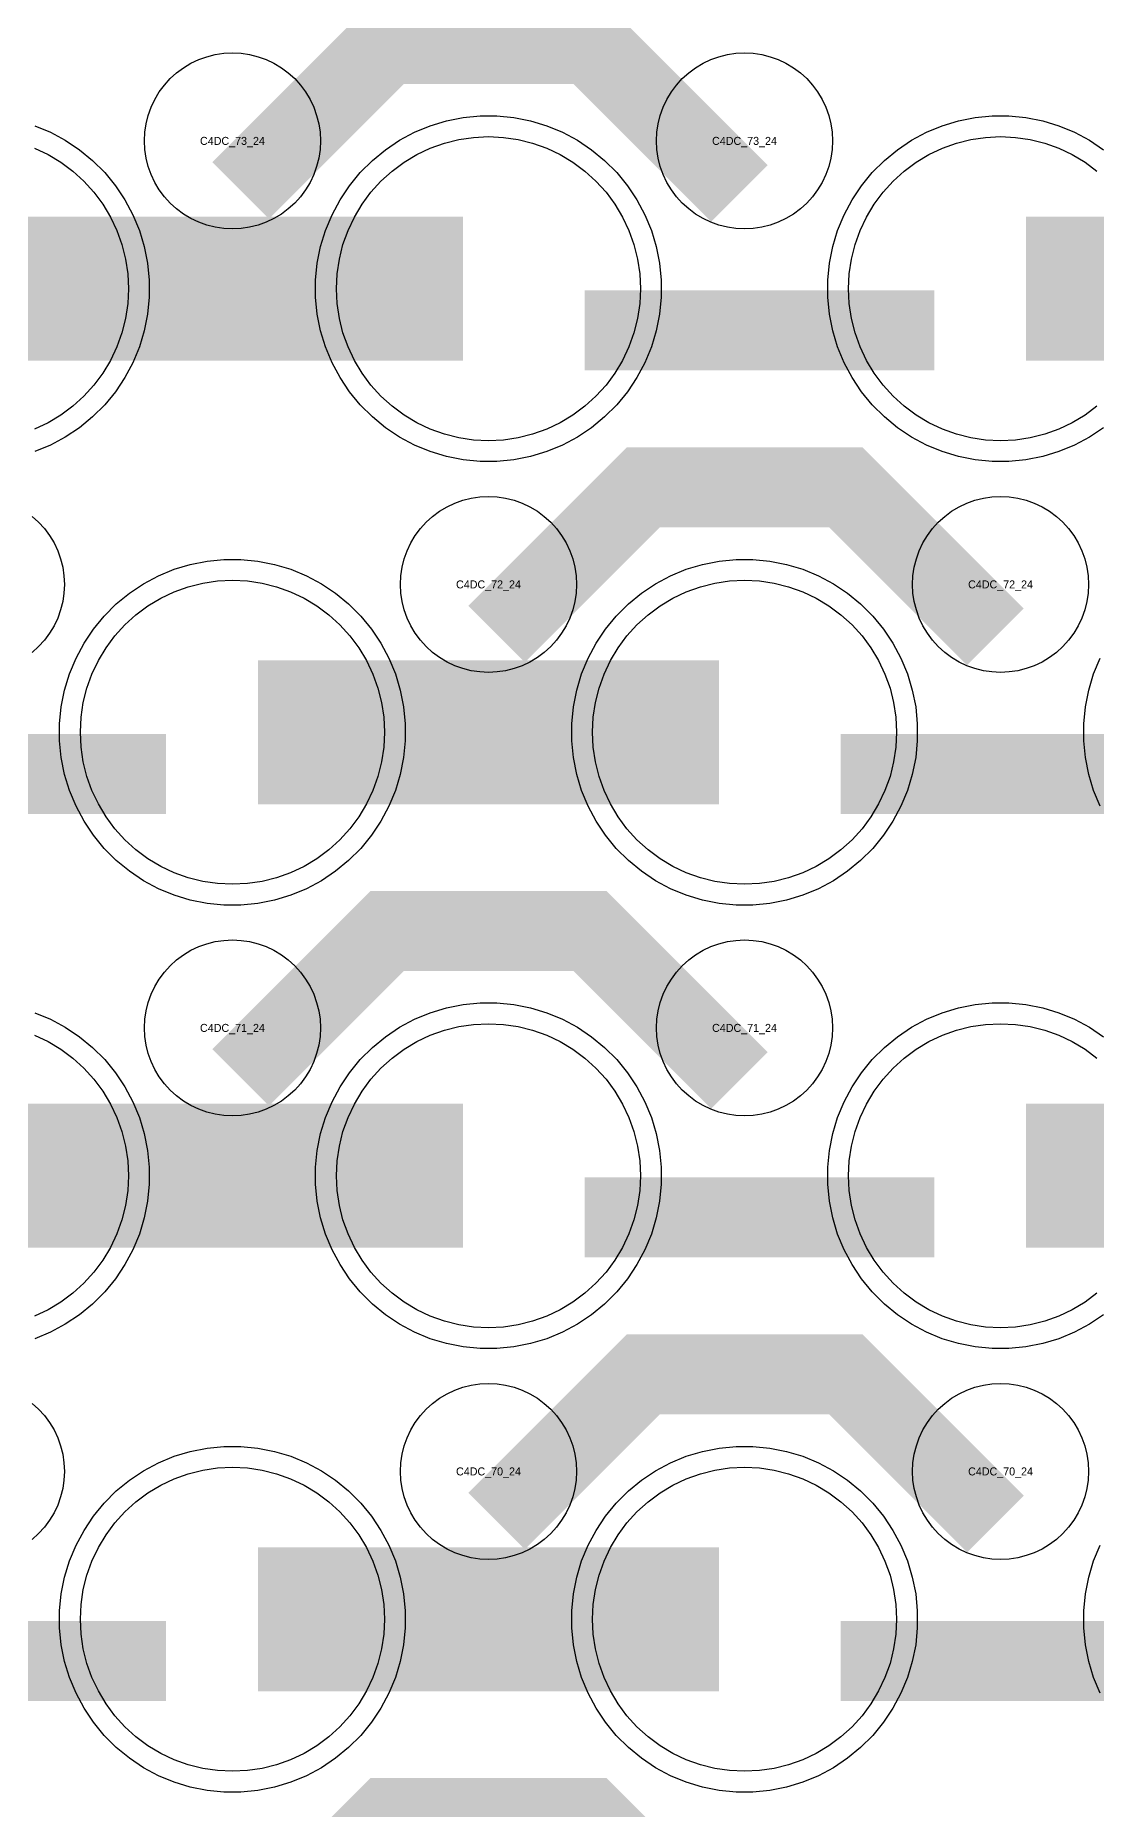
# Model space of a CAD drawing. Extents: x -11880 to 11880, y -14992 to 14992.
# Drawn here: x -4382 to -4050, y -5200 to -4645 of the extents above; entities that cross this region are included whole.
import ezdxf
from ezdxf.enums import TextEntityAlignment as Align

# ---------------------------------------------------------------- set-up
doc = ezdxf.new("R2010")
doc.units = 0
doc.header["$MEASUREMENT"] = 0
for name, color, linetype in [('GDS_775_DT_237', 138, 'CONTINUOUS'), ('RDL1_FS', 34, 'CONTINUOUS'), ('RDL_BS', 160, 'CONTINUOUS')]:
    doc.layers.add(name, color=color, linetype=linetype)

msp = doc.modelspace()

# ---------------------------------------------------------------- linework, layer by layer
at = {"layer": 'RDL1_FS'}
for points in [[(-4240, -4771.894), (-4244.657, -4771.665), (-4249.268, -4770.981), (-4253.791, -4769.849), (-4258.181, -4768.277), (-4262.395, -4766.285), (-4266.395, -4763.887), (-4270.14, -4761.109), (-4273.594, -4757.979), (-4276.724, -4754.525), (-4279.502, -4750.78), (-4281.9, -4746.78), (-4283.892, -4742.566), (-4285.464, -4738.176), (-4286.596, -4733.653), (-4287.28, -4729.042), (-4287.509, -4724.385), (-4287.28, -4719.728), (-4286.596, -4715.117), (-4285.464, -4710.594), (-4283.892, -4706.204), (-4281.9, -4701.99), (-4279.502, -4697.99), (-4276.724, -4694.245), (-4273.594, -4690.791), (-4270.14, -4687.661), (-4266.395, -4684.883), (-4262.395, -4682.485), (-4258.181, -4680.493), (-4253.791, -4678.921), (-4249.268, -4677.789), (-4244.657, -4677.105), (-4240, -4676.876), (-4235.343, -4677.105), (-4230.732, -4677.789), (-4226.209, -4678.921), (-4221.819, -4680.493), (-4217.605, -4682.485), (-4213.605, -4684.883), (-4209.86, -4687.661), (-4206.406, -4690.791), (-4203.276, -4694.245), (-4200.498, -4697.99), (-4198.1, -4701.99), (-4196.108, -4706.204), (-4194.536, -4710.594), (-4193.404, -4715.117), (-4192.72, -4719.728), (-4192.491, -4724.385), (-4192.72, -4729.042), (-4193.404, -4733.653), (-4194.536, -4738.176), (-4196.108, -4742.566), (-4198.1, -4746.78), (-4200.498, -4750.78), (-4203.276, -4754.525), (-4206.406, -4757.979), (-4209.86, -4761.109), (-4213.605, -4763.887), (-4217.605, -4766.285), (-4221.819, -4768.277), (-4226.209, -4769.849), (-4230.732, -4770.981), (-4235.343, -4771.665)], [(-4320, -5187.589), (-4324.657, -5187.36), (-4329.268, -5186.676), (-4333.791, -5185.544), (-4338.181, -5183.972), (-4342.395, -5181.98), (-4346.395, -5179.582), (-4350.14, -5176.804), (-4353.594, -5173.674), (-4356.724, -5170.22), (-4359.502, -5166.475), (-4361.9, -5162.475), (-4363.892, -5158.261), (-4365.464, -5153.871), (-4366.596, -5149.348), (-4367.28, -5144.737), (-4367.509, -5140.08), (-4367.28, -5135.423), (-4366.596, -5130.812), (-4365.464, -5126.289), (-4363.892, -5121.899), (-4361.9, -5117.685), (-4359.502, -5113.685), (-4356.724, -5109.94), (-4353.594, -5106.486), (-4350.14, -5103.356), (-4346.395, -5100.578), (-4342.395, -5098.18), (-4338.181, -5096.188), (-4333.791, -5094.616), (-4329.268, -5093.484), (-4324.657, -5092.8), (-4320, -5092.571), (-4315.343, -5092.8), (-4310.732, -5093.484), (-4306.209, -5094.616), (-4301.819, -5096.188), (-4297.605, -5098.18), (-4293.605, -5100.578), (-4289.86, -5103.356), (-4286.406, -5106.486), (-4283.276, -5109.94), (-4280.498, -5113.685), (-4278.1, -5117.685), (-4276.108, -5121.899), (-4274.536, -5126.289), (-4273.404, -5130.812), (-4272.72, -5135.423), (-4272.491, -5140.08), (-4272.72, -5144.737), (-4273.404, -5149.348), (-4274.536, -5153.871), (-4276.108, -5158.261), (-4278.1, -5162.475), (-4280.498, -5166.475), (-4283.276, -5170.22), (-4286.406, -5173.674), (-4289.86, -5176.804), (-4293.605, -5179.582), (-4297.605, -5181.98), (-4301.819, -5183.972), (-4306.209, -5185.544), (-4310.732, -5186.676), (-4315.343, -5187.36)], [(-4160, -5187.589), (-4164.657, -5187.36), (-4169.268, -5186.676), (-4173.791, -5185.544), (-4178.181, -5183.972), (-4182.395, -5181.98), (-4186.395, -5179.582), (-4190.14, -5176.804), (-4193.594, -5173.674), (-4196.724, -5170.22), (-4199.502, -5166.475), (-4201.9, -5162.475), (-4203.892, -5158.261), (-4205.464, -5153.871), (-4206.596, -5149.348), (-4207.28, -5144.737), (-4207.509, -5140.08), (-4207.28, -5135.423), (-4206.596, -5130.812), (-4205.464, -5126.289), (-4203.892, -5121.899), (-4201.9, -5117.685), (-4199.502, -5113.685), (-4196.724, -5109.94), (-4193.594, -5106.486), (-4190.14, -5103.356), (-4186.395, -5100.578), (-4182.395, -5098.18), (-4178.181, -5096.188), (-4173.791, -5094.616), (-4169.268, -5093.484), (-4164.657, -5092.8), (-4160, -5092.571), (-4155.343, -5092.8), (-4150.732, -5093.484), (-4146.209, -5094.616), (-4141.819, -5096.188), (-4137.605, -5098.18), (-4133.605, -5100.578), (-4129.86, -5103.356), (-4126.406, -5106.486), (-4123.276, -5109.94), (-4120.498, -5113.685), (-4118.1, -5117.685), (-4116.108, -5121.899), (-4114.536, -5126.289), (-4113.404, -5130.812), (-4112.72, -5135.423), (-4112.491, -5140.08), (-4112.72, -5144.737), (-4113.404, -5149.348), (-4114.536, -5153.871), (-4116.108, -5158.261), (-4118.1, -5162.475), (-4120.498, -5166.475), (-4123.276, -5170.22), (-4126.406, -5173.674), (-4129.86, -5176.804), (-4133.605, -5179.582), (-4137.605, -5181.98), (-4141.819, -5183.972), (-4146.209, -5185.544), (-4150.732, -5186.676), (-4155.343, -5187.36)]]:
    msp.add_lwpolyline(points, close=True, dxfattribs=at)
for points in [[(-4049.86, -4761.109), (-4053.605, -4763.887), (-4057.605, -4766.285), (-4061.819, -4768.277), (-4066.209, -4769.849), (-4070.732, -4770.981), (-4075.343, -4771.665), (-4080, -4771.894), (-4084.657, -4771.665), (-4089.268, -4770.981), (-4093.791, -4769.849), (-4098.181, -4768.277), (-4102.395, -4766.285), (-4106.395, -4763.887), (-4110.14, -4761.109), (-4113.594, -4757.979), (-4116.724, -4754.525), (-4119.502, -4750.78), (-4121.9, -4746.78), (-4123.892, -4742.566), (-4125.464, -4738.176), (-4126.596, -4733.653), (-4127.28, -4729.042), (-4127.509, -4724.385), (-4127.28, -4719.728), (-4126.596, -4715.117), (-4125.464, -4710.594), (-4123.892, -4706.204), (-4121.9, -4701.99), (-4119.502, -4697.99), (-4116.724, -4694.245), (-4113.594, -4690.791), (-4110.14, -4687.661), (-4106.395, -4684.883), (-4102.395, -4682.485), (-4098.181, -4680.493), (-4093.791, -4678.921), (-4089.268, -4677.789), (-4084.657, -4677.105), (-4080, -4676.876), (-4075.343, -4677.105), (-4070.732, -4677.789), (-4066.209, -4678.921), (-4061.819, -4680.493), (-4057.605, -4682.485), (-4053.605, -4684.883), (-4049.86, -4687.661)], [(-4381.819, -4680.493), (-4377.605, -4682.485), (-4373.605, -4684.883), (-4369.86, -4687.661), (-4366.406, -4690.791), (-4363.276, -4694.245), (-4360.498, -4697.99), (-4358.1, -4701.99), (-4356.108, -4706.204), (-4354.536, -4710.594), (-4353.404, -4715.117), (-4352.72, -4719.728), (-4352.491, -4724.385), (-4352.72, -4729.042), (-4353.404, -4733.653), (-4354.536, -4738.176), (-4356.108, -4742.566), (-4358.1, -4746.78), (-4360.498, -4750.78), (-4363.276, -4754.525), (-4366.406, -4757.979), (-4369.86, -4761.109), (-4373.605, -4763.887), (-4377.605, -4766.285), (-4381.819, -4768.277)]]:
    msp.add_lwpolyline(points, dxfattribs=at)
for points in [[(-4391.998, -4724.385, 45, 45, 0), (-4319.998, -4724.385, 45, 45, 0)], [(-4319.998, -4724.385, 45, 45, 0), (-4247.998, -4724.385, 45, 45, 0)], [(-4071.998, -4724.385, 45, 45, 0), (-3999.998, -4724.385, 45, 45, 0)], [(-4311.998, -5140.08, 45, 45, 0), (-4239.998, -5140.08, 45, 45, 0)], [(-4239.998, -5140.08, 45, 45, 0), (-4167.998, -5140.08, 45, 45, 0)]]:
    msp.add_lwpolyline(points, format="xyseb", dxfattribs=at)
at = {"layer": 'RDL1_FS', "color": 240, "true_color": 0xed1f24}
for points in [[(-4320, -4910.459), (-4324.657, -4910.23), (-4329.268, -4909.546), (-4333.791, -4908.414), (-4338.181, -4906.842), (-4342.395, -4904.85), (-4346.395, -4902.452), (-4350.14, -4899.674), (-4353.594, -4896.544), (-4356.724, -4893.09), (-4359.502, -4889.345), (-4361.9, -4885.345), (-4363.892, -4881.131), (-4365.464, -4876.741), (-4366.596, -4872.218), (-4367.28, -4867.607), (-4367.509, -4862.95), (-4367.28, -4858.293), (-4366.596, -4853.682), (-4365.464, -4849.159), (-4363.892, -4844.769), (-4361.9, -4840.555), (-4359.502, -4836.555), (-4356.724, -4832.81), (-4353.594, -4829.356), (-4350.14, -4826.226), (-4346.395, -4823.448), (-4342.395, -4821.05), (-4338.181, -4819.058), (-4333.791, -4817.486), (-4329.268, -4816.354), (-4324.657, -4815.67), (-4320, -4815.441), (-4315.343, -4815.67), (-4310.732, -4816.354), (-4306.209, -4817.486), (-4301.819, -4819.058), (-4297.605, -4821.05), (-4293.605, -4823.448), (-4289.86, -4826.226), (-4286.406, -4829.356), (-4283.276, -4832.81), (-4280.498, -4836.555), (-4278.1, -4840.555), (-4276.108, -4844.769), (-4274.536, -4849.159), (-4273.404, -4853.682), (-4272.72, -4858.293), (-4272.491, -4862.95), (-4272.72, -4867.607), (-4273.404, -4872.218), (-4274.536, -4876.741), (-4276.108, -4881.131), (-4278.1, -4885.345), (-4280.498, -4889.345), (-4283.276, -4893.09), (-4286.406, -4896.544), (-4289.86, -4899.674), (-4293.605, -4902.452), (-4297.605, -4904.85), (-4301.819, -4906.842), (-4306.209, -4908.414), (-4310.732, -4909.546), (-4315.343, -4910.23)], [(-4160, -4910.459), (-4164.657, -4910.23), (-4169.268, -4909.546), (-4173.791, -4908.414), (-4178.181, -4906.842), (-4182.395, -4904.85), (-4186.395, -4902.452), (-4190.14, -4899.674), (-4193.594, -4896.544), (-4196.724, -4893.09), (-4199.502, -4889.345), (-4201.9, -4885.345), (-4203.892, -4881.131), (-4205.464, -4876.741), (-4206.596, -4872.218), (-4207.28, -4867.607), (-4207.509, -4862.95), (-4207.28, -4858.293), (-4206.596, -4853.682), (-4205.464, -4849.159), (-4203.892, -4844.769), (-4201.9, -4840.555), (-4199.502, -4836.555), (-4196.724, -4832.81), (-4193.594, -4829.356), (-4190.14, -4826.226), (-4186.395, -4823.448), (-4182.395, -4821.05), (-4178.181, -4819.058), (-4173.791, -4817.486), (-4169.268, -4816.354), (-4164.657, -4815.67), (-4160, -4815.441), (-4155.343, -4815.67), (-4150.732, -4816.354), (-4146.209, -4817.486), (-4141.819, -4819.058), (-4137.605, -4821.05), (-4133.605, -4823.448), (-4129.86, -4826.226), (-4126.406, -4829.356), (-4123.276, -4832.81), (-4120.498, -4836.555), (-4118.1, -4840.555), (-4116.108, -4844.769), (-4114.536, -4849.159), (-4113.404, -4853.682), (-4112.72, -4858.293), (-4112.491, -4862.95), (-4112.72, -4867.607), (-4113.404, -4872.218), (-4114.536, -4876.741), (-4116.108, -4881.131), (-4118.1, -4885.345), (-4120.498, -4889.345), (-4123.276, -4893.09), (-4126.406, -4896.544), (-4129.86, -4899.674), (-4133.605, -4902.452), (-4137.605, -4904.85), (-4141.819, -4906.842), (-4146.209, -4908.414), (-4150.732, -4909.546), (-4155.343, -4910.23)], [(-4240, -5049.024), (-4244.657, -5048.795), (-4249.268, -5048.111), (-4253.791, -5046.979), (-4258.181, -5045.407), (-4262.395, -5043.415), (-4266.395, -5041.017), (-4270.14, -5038.239), (-4273.594, -5035.109), (-4276.724, -5031.655), (-4279.502, -5027.91), (-4281.9, -5023.91), (-4283.892, -5019.696), (-4285.464, -5015.306), (-4286.596, -5010.783), (-4287.28, -5006.172), (-4287.509, -5001.515), (-4287.28, -4996.858), (-4286.596, -4992.247), (-4285.464, -4987.724), (-4283.892, -4983.334), (-4281.9, -4979.12), (-4279.502, -4975.12), (-4276.724, -4971.375), (-4273.594, -4967.921), (-4270.14, -4964.791), (-4266.395, -4962.013), (-4262.395, -4959.615), (-4258.181, -4957.623), (-4253.791, -4956.051), (-4249.268, -4954.919), (-4244.657, -4954.235), (-4240, -4954.006), (-4235.343, -4954.235), (-4230.732, -4954.919), (-4226.209, -4956.051), (-4221.819, -4957.623), (-4217.605, -4959.615), (-4213.605, -4962.013), (-4209.86, -4964.791), (-4206.406, -4967.921), (-4203.276, -4971.375), (-4200.498, -4975.12), (-4198.1, -4979.12), (-4196.108, -4983.334), (-4194.536, -4987.724), (-4193.404, -4992.247), (-4192.72, -4996.858), (-4192.491, -5001.515), (-4192.72, -5006.172), (-4193.404, -5010.783), (-4194.536, -5015.306), (-4196.108, -5019.696), (-4198.1, -5023.91), (-4200.498, -5027.91), (-4203.276, -5031.655), (-4206.406, -5035.109), (-4209.86, -5038.239), (-4213.605, -5041.017), (-4217.605, -5043.415), (-4221.819, -5045.407), (-4226.209, -5046.979), (-4230.732, -5048.111), (-4235.343, -5048.795)]]:
    msp.add_lwpolyline(points, close=True, dxfattribs=at)
for points in [[(-4311.998, -4862.95, 45, 45, 0), (-4239.998, -4862.95, 45, 45, 0)], [(-4239.998, -4862.95, 45, 45, 0), (-4167.998, -4862.95, 45, 45, 0)], [(-4391.998, -5001.515, 45, 45, 0), (-4319.998, -5001.515, 45, 45, 0)], [(-4319.998, -5001.515, 45, 45, 0), (-4247.998, -5001.515, 45, 45, 0)], [(-4071.998, -5001.515, 45, 45, 0), (-3999.998, -5001.515, 45, 45, 0)]]:
    msp.add_lwpolyline(points, format="xyseb", dxfattribs=at)
for points in [[(-4049.86, -5038.239), (-4053.605, -5041.017), (-4057.605, -5043.415), (-4061.819, -5045.407), (-4066.209, -5046.979), (-4070.732, -5048.111), (-4075.343, -5048.795), (-4080, -5049.024), (-4084.657, -5048.795), (-4089.268, -5048.111), (-4093.791, -5046.979), (-4098.181, -5045.407), (-4102.395, -5043.415), (-4106.395, -5041.017), (-4110.14, -5038.239), (-4113.594, -5035.109), (-4116.724, -5031.655), (-4119.502, -5027.91), (-4121.9, -5023.91), (-4123.892, -5019.696), (-4125.464, -5015.306), (-4126.596, -5010.783), (-4127.28, -5006.172), (-4127.509, -5001.515), (-4127.28, -4996.858), (-4126.596, -4992.247), (-4125.464, -4987.724), (-4123.892, -4983.334), (-4121.9, -4979.12), (-4119.502, -4975.12), (-4116.724, -4971.375), (-4113.594, -4967.921), (-4110.14, -4964.791), (-4106.395, -4962.013), (-4102.395, -4959.615), (-4098.181, -4957.623), (-4093.791, -4956.051), (-4089.268, -4954.919), (-4084.657, -4954.235), (-4080, -4954.006), (-4075.343, -4954.235), (-4070.732, -4954.919), (-4066.209, -4956.051), (-4061.819, -4957.623), (-4057.605, -4959.615), (-4053.605, -4962.013), (-4049.86, -4964.791)], [(-4381.819, -4957.623), (-4377.605, -4959.615), (-4373.605, -4962.013), (-4369.86, -4964.791), (-4366.406, -4967.921), (-4363.276, -4971.375), (-4360.498, -4975.12), (-4358.1, -4979.12), (-4356.108, -4983.334), (-4354.536, -4987.724), (-4353.404, -4992.247), (-4352.72, -4996.858), (-4352.491, -5001.515), (-4352.72, -5006.172), (-4353.404, -5010.783), (-4354.536, -5015.306), (-4356.108, -5019.696), (-4358.1, -5023.91), (-4360.498, -5027.91), (-4363.276, -5031.655), (-4366.406, -5035.109), (-4369.86, -5038.239), (-4373.605, -5041.017), (-4377.605, -5043.415), (-4381.819, -5045.407)]]:
    msp.add_lwpolyline(points, dxfattribs=at)
at = {"layer": 'RDL_BS'}
for points in [[(-4317.438, -4693.699, 25, 25, 0), (-4271.623, -4647.884, 25, 25, 0), (-4238.07, -4647.884, 25, 25, 0)], [(-4161.599, -4694.598, 25, 25, 0), (-4208.313, -4647.884, 25, 25, 0), (-4238.071, -4647.884, 25, 25, 0)], [(-4209.984, -4737.398, 25, 25, 0), (-4100.719, -4737.398, 25, 25, 0)], [(-4237.438, -4832.264, 25, 25, 0), (-4191.623, -4786.449, 25, 25, 0), (-4158.07, -4786.449, 25, 25, 0)], [(-4081.599, -4833.163, 25, 25, 0), (-4128.313, -4786.449, 25, 25, 0), (-4158.071, -4786.449, 25, 25, 0)], [(-4317.438, -4970.829, 25, 25, 0), (-4271.623, -4925.014, 25, 25, 0), (-4238.07, -4925.014, 25, 25, 0)], [(-4161.599, -4971.728, 25, 25, 0), (-4208.313, -4925.014, 25, 25, 0), (-4238.071, -4925.014, 25, 25, 0)], [(-4237.438, -5109.394, 25, 25, 0), (-4191.623, -5063.579, 25, 25, 0), (-4158.07, -5063.579, 25, 25, 0)], [(-4081.599, -5110.293, 25, 25, 0), (-4128.313, -5063.579, 25, 25, 0), (-4158.071, -5063.579, 25, 25, 0)], [(-4449.984, -5153.093, 25, 25, 0), (-4340.719, -5153.093, 25, 25, 0)], [(-4129.984, -5153.093, 25, 25, 0), (-4020.719, -5153.093, 25, 25, 0)], [(-4317.438, -5247.959, 25, 25, 0), (-4271.623, -5202.144, 25, 25, 0), (-4238.07, -5202.144, 25, 25, 0)], [(-4161.599, -5248.858, 25, 25, 0), (-4208.313, -5202.144, 25, 25, 0), (-4238.071, -5202.144, 25, 25, 0)]]:
    msp.add_lwpolyline(points, format="xyseb", dxfattribs=at)
for points in [[(-4320, -4705.691), (-4322.693, -4705.559), (-4325.365, -4705.163), (-4327.984, -4704.506), (-4330.519, -4703.599), (-4332.956, -4702.447), (-4335.28, -4701.054), (-4337.443, -4699.451), (-4339.442, -4697.639), (-4341.254, -4695.64), (-4342.857, -4693.477), (-4344.25, -4691.153), (-4345.402, -4688.716), (-4346.309, -4686.181), (-4346.966, -4683.562), (-4347.362, -4680.89), (-4347.494, -4678.197), (-4347.362, -4675.504), (-4346.966, -4672.832), (-4346.309, -4670.213), (-4345.402, -4667.678), (-4344.25, -4665.241), (-4342.857, -4662.917), (-4341.254, -4660.754), (-4339.442, -4658.755), (-4337.443, -4656.943), (-4335.28, -4655.34), (-4332.956, -4653.947), (-4330.519, -4652.795), (-4327.984, -4651.888), (-4325.365, -4651.231), (-4322.693, -4650.835), (-4320, -4650.703), (-4317.307, -4650.835), (-4314.635, -4651.231), (-4312.016, -4651.888), (-4309.481, -4652.795), (-4307.044, -4653.947), (-4304.72, -4655.34), (-4302.557, -4656.943), (-4300.558, -4658.755), (-4298.746, -4660.754), (-4297.143, -4662.917), (-4295.75, -4665.241), (-4294.598, -4667.678), (-4293.691, -4670.213), (-4293.034, -4672.832), (-4292.638, -4675.504), (-4292.506, -4678.197), (-4292.638, -4680.89), (-4293.034, -4683.562), (-4293.691, -4686.181), (-4294.598, -4688.716), (-4295.75, -4691.153), (-4297.143, -4693.477), (-4298.746, -4695.64), (-4300.558, -4697.639), (-4302.557, -4699.451), (-4304.72, -4701.054), (-4307.044, -4702.447), (-4309.481, -4703.599), (-4312.016, -4704.506), (-4314.635, -4705.163), (-4317.307, -4705.559)], [(-4160, -4705.691), (-4162.693, -4705.559), (-4165.365, -4705.163), (-4167.984, -4704.506), (-4170.519, -4703.599), (-4172.956, -4702.447), (-4175.28, -4701.054), (-4177.443, -4699.451), (-4179.442, -4697.639), (-4181.254, -4695.64), (-4182.857, -4693.477), (-4184.25, -4691.153), (-4185.402, -4688.716), (-4186.309, -4686.181), (-4186.966, -4683.562), (-4187.362, -4680.89), (-4187.494, -4678.197), (-4187.362, -4675.504), (-4186.966, -4672.832), (-4186.309, -4670.213), (-4185.402, -4667.678), (-4184.25, -4665.241), (-4182.857, -4662.917), (-4181.254, -4660.754), (-4179.442, -4658.755), (-4177.443, -4656.943), (-4175.28, -4655.34), (-4172.956, -4653.947), (-4170.519, -4652.795), (-4167.984, -4651.888), (-4165.365, -4651.231), (-4162.693, -4650.835), (-4160, -4650.703), (-4157.307, -4650.835), (-4154.635, -4651.231), (-4152.016, -4651.888), (-4149.481, -4652.795), (-4147.044, -4653.947), (-4144.72, -4655.34), (-4142.557, -4656.943), (-4140.558, -4658.755), (-4138.746, -4660.754), (-4137.143, -4662.917), (-4135.75, -4665.241), (-4134.598, -4667.678), (-4133.691, -4670.213), (-4133.034, -4672.832), (-4132.638, -4675.504), (-4132.506, -4678.197), (-4132.638, -4680.89), (-4133.034, -4683.562), (-4133.691, -4686.181), (-4134.598, -4688.716), (-4135.75, -4691.153), (-4137.143, -4693.477), (-4138.746, -4695.64), (-4140.558, -4697.639), (-4142.557, -4699.451), (-4144.72, -4701.054), (-4147.044, -4702.447), (-4149.481, -4703.599), (-4152.016, -4704.506), (-4154.635, -4705.163), (-4157.307, -4705.559)], [(-4242.644, -4778.385), (-4247.938, -4777.868), (-4253.165, -4776.822), (-4258.205, -4775.291), (-4263.115, -4773.26), (-4267.777, -4770.768), (-4272.191, -4767.821), (-4276.292, -4764.459), (-4280.074, -4760.677), (-4283.436, -4756.576), (-4286.383, -4752.162), (-4288.875, -4747.5), (-4290.906, -4742.59), (-4292.437, -4737.55), (-4293.483, -4732.323), (-4294, -4727.029), (-4294, -4721.741), (-4293.483, -4716.447), (-4292.437, -4711.22), (-4290.906, -4706.18), (-4288.875, -4701.27), (-4286.383, -4696.608), (-4283.436, -4692.194), (-4280.074, -4688.093), (-4276.292, -4684.311), (-4272.191, -4680.949), (-4267.777, -4678.002), (-4263.115, -4675.51), (-4258.205, -4673.479), (-4253.165, -4671.948), (-4247.938, -4670.902), (-4242.644, -4670.385), (-4237.356, -4670.385), (-4232.062, -4670.902), (-4226.835, -4671.948), (-4221.795, -4673.479), (-4216.885, -4675.51), (-4212.223, -4678.002), (-4207.809, -4680.949), (-4203.708, -4684.311), (-4199.926, -4688.093), (-4196.564, -4692.194), (-4193.617, -4696.608), (-4191.125, -4701.27), (-4189.094, -4706.18), (-4187.563, -4711.22), (-4186.517, -4716.447), (-4186, -4721.741), (-4186, -4727.029), (-4186.517, -4732.323), (-4187.563, -4737.55), (-4189.094, -4742.59), (-4191.125, -4747.5), (-4193.617, -4752.162), (-4196.564, -4756.576), (-4199.926, -4760.677), (-4203.708, -4764.459), (-4207.809, -4767.821), (-4212.223, -4770.768), (-4216.885, -4773.26), (-4221.795, -4775.291), (-4226.835, -4776.822), (-4232.062, -4777.868), (-4237.356, -4778.385)], [(-4240, -4844.256), (-4242.693, -4844.124), (-4245.365, -4843.728), (-4247.984, -4843.071), (-4250.519, -4842.164), (-4252.956, -4841.012), (-4255.28, -4839.619), (-4257.443, -4838.016), (-4259.442, -4836.204), (-4261.254, -4834.205), (-4262.857, -4832.042), (-4264.25, -4829.718), (-4265.402, -4827.281), (-4266.309, -4824.746), (-4266.966, -4822.127), (-4267.362, -4819.455), (-4267.494, -4816.762), (-4267.362, -4814.069), (-4266.966, -4811.397), (-4266.309, -4808.778), (-4265.402, -4806.243), (-4264.25, -4803.806), (-4262.857, -4801.482), (-4261.254, -4799.319), (-4259.442, -4797.32), (-4257.443, -4795.508), (-4255.28, -4793.905), (-4252.956, -4792.512), (-4250.519, -4791.36), (-4247.984, -4790.453), (-4245.365, -4789.796), (-4242.693, -4789.4), (-4240, -4789.268), (-4237.307, -4789.4), (-4234.635, -4789.796), (-4232.016, -4790.453), (-4229.481, -4791.36), (-4227.044, -4792.512), (-4224.72, -4793.905), (-4222.557, -4795.508), (-4220.558, -4797.32), (-4218.746, -4799.319), (-4217.143, -4801.482), (-4215.75, -4803.806), (-4214.598, -4806.243), (-4213.691, -4808.778), (-4213.034, -4811.397), (-4212.638, -4814.069), (-4212.506, -4816.762), (-4212.638, -4819.455), (-4213.034, -4822.127), (-4213.691, -4824.746), (-4214.598, -4827.281), (-4215.75, -4829.718), (-4217.143, -4832.042), (-4218.746, -4834.205), (-4220.558, -4836.204), (-4222.557, -4838.016), (-4224.72, -4839.619), (-4227.044, -4841.012), (-4229.481, -4842.164), (-4232.016, -4843.071), (-4234.635, -4843.728), (-4237.307, -4844.124)], [(-4080, -4844.256), (-4082.693, -4844.124), (-4085.365, -4843.728), (-4087.984, -4843.071), (-4090.519, -4842.164), (-4092.956, -4841.012), (-4095.28, -4839.619), (-4097.443, -4838.016), (-4099.442, -4836.204), (-4101.254, -4834.205), (-4102.857, -4832.042), (-4104.25, -4829.718), (-4105.402, -4827.281), (-4106.309, -4824.746), (-4106.966, -4822.127), (-4107.362, -4819.455), (-4107.494, -4816.762), (-4107.362, -4814.069), (-4106.966, -4811.397), (-4106.309, -4808.778), (-4105.402, -4806.243), (-4104.25, -4803.806), (-4102.857, -4801.482), (-4101.254, -4799.319), (-4099.442, -4797.32), (-4097.443, -4795.508), (-4095.28, -4793.905), (-4092.956, -4792.512), (-4090.519, -4791.36), (-4087.984, -4790.453), (-4085.365, -4789.796), (-4082.693, -4789.4), (-4080, -4789.268), (-4077.307, -4789.4), (-4074.635, -4789.796), (-4072.016, -4790.453), (-4069.481, -4791.36), (-4067.044, -4792.512), (-4064.72, -4793.905), (-4062.557, -4795.508), (-4060.558, -4797.32), (-4058.746, -4799.319), (-4057.143, -4801.482), (-4055.75, -4803.806), (-4054.598, -4806.243), (-4053.691, -4808.778), (-4053.034, -4811.397), (-4052.638, -4814.069), (-4052.506, -4816.762), (-4052.638, -4819.455), (-4053.034, -4822.127), (-4053.691, -4824.746), (-4054.598, -4827.281), (-4055.75, -4829.718), (-4057.143, -4832.042), (-4058.746, -4834.205), (-4060.558, -4836.204), (-4062.557, -4838.016), (-4064.72, -4839.619), (-4067.044, -4841.012), (-4069.481, -4842.164), (-4072.016, -4843.071), (-4074.635, -4843.728), (-4077.307, -4844.124)], [(-4320, -4982.821), (-4322.693, -4982.689), (-4325.365, -4982.293), (-4327.984, -4981.636), (-4330.519, -4980.729), (-4332.956, -4979.577), (-4335.28, -4978.184), (-4337.443, -4976.581), (-4339.442, -4974.769), (-4341.254, -4972.77), (-4342.857, -4970.607), (-4344.25, -4968.283), (-4345.402, -4965.846), (-4346.309, -4963.311), (-4346.966, -4960.692), (-4347.362, -4958.02), (-4347.494, -4955.327), (-4347.362, -4952.634), (-4346.966, -4949.962), (-4346.309, -4947.343), (-4345.402, -4944.808), (-4344.25, -4942.371), (-4342.857, -4940.047), (-4341.254, -4937.884), (-4339.442, -4935.885), (-4337.443, -4934.073), (-4335.28, -4932.47), (-4332.956, -4931.077), (-4330.519, -4929.925), (-4327.984, -4929.018), (-4325.365, -4928.361), (-4322.693, -4927.965), (-4320, -4927.833), (-4317.307, -4927.965), (-4314.635, -4928.361), (-4312.016, -4929.018), (-4309.481, -4929.925), (-4307.044, -4931.077), (-4304.72, -4932.47), (-4302.557, -4934.073), (-4300.558, -4935.885), (-4298.746, -4937.884), (-4297.143, -4940.047), (-4295.75, -4942.371), (-4294.598, -4944.808), (-4293.691, -4947.343), (-4293.034, -4949.962), (-4292.638, -4952.634), (-4292.506, -4955.327), (-4292.638, -4958.02), (-4293.034, -4960.692), (-4293.691, -4963.311), (-4294.598, -4965.846), (-4295.75, -4968.283), (-4297.143, -4970.607), (-4298.746, -4972.77), (-4300.558, -4974.769), (-4302.557, -4976.581), (-4304.72, -4978.184), (-4307.044, -4979.577), (-4309.481, -4980.729), (-4312.016, -4981.636), (-4314.635, -4982.293), (-4317.307, -4982.689)], [(-4160, -4982.821), (-4162.693, -4982.689), (-4165.365, -4982.293), (-4167.984, -4981.636), (-4170.519, -4980.729), (-4172.956, -4979.577), (-4175.28, -4978.184), (-4177.443, -4976.581), (-4179.442, -4974.769), (-4181.254, -4972.77), (-4182.857, -4970.607), (-4184.25, -4968.283), (-4185.402, -4965.846), (-4186.309, -4963.311), (-4186.966, -4960.692), (-4187.362, -4958.02), (-4187.494, -4955.327), (-4187.362, -4952.634), (-4186.966, -4949.962), (-4186.309, -4947.343), (-4185.402, -4944.808), (-4184.25, -4942.371), (-4182.857, -4940.047), (-4181.254, -4937.884), (-4179.442, -4935.885), (-4177.443, -4934.073), (-4175.28, -4932.47), (-4172.956, -4931.077), (-4170.519, -4929.925), (-4167.984, -4929.018), (-4165.365, -4928.361), (-4162.693, -4927.965), (-4160, -4927.833), (-4157.307, -4927.965), (-4154.635, -4928.361), (-4152.016, -4929.018), (-4149.481, -4929.925), (-4147.044, -4931.077), (-4144.72, -4932.47), (-4142.557, -4934.073), (-4140.558, -4935.885), (-4138.746, -4937.884), (-4137.143, -4940.047), (-4135.75, -4942.371), (-4134.598, -4944.808), (-4133.691, -4947.343), (-4133.034, -4949.962), (-4132.638, -4952.634), (-4132.506, -4955.327), (-4132.638, -4958.02), (-4133.034, -4960.692), (-4133.691, -4963.311), (-4134.598, -4965.846), (-4135.75, -4968.283), (-4137.143, -4970.607), (-4138.746, -4972.77), (-4140.558, -4974.769), (-4142.557, -4976.581), (-4144.72, -4978.184), (-4147.044, -4979.577), (-4149.481, -4980.729), (-4152.016, -4981.636), (-4154.635, -4982.293), (-4157.307, -4982.689)], [(-4240, -5121.386), (-4242.693, -5121.254), (-4245.365, -5120.858), (-4247.984, -5120.201), (-4250.519, -5119.294), (-4252.956, -5118.142), (-4255.28, -5116.749), (-4257.443, -5115.146), (-4259.442, -5113.334), (-4261.254, -5111.335), (-4262.857, -5109.172), (-4264.25, -5106.848), (-4265.402, -5104.411), (-4266.309, -5101.876), (-4266.966, -5099.257), (-4267.362, -5096.585), (-4267.494, -5093.892), (-4267.362, -5091.199), (-4266.966, -5088.527), (-4266.309, -5085.908), (-4265.402, -5083.373), (-4264.25, -5080.936), (-4262.857, -5078.612), (-4261.254, -5076.449), (-4259.442, -5074.45), (-4257.443, -5072.638), (-4255.28, -5071.035), (-4252.956, -5069.642), (-4250.519, -5068.49), (-4247.984, -5067.583), (-4245.365, -5066.926), (-4242.693, -5066.53), (-4240, -5066.398), (-4237.307, -5066.53), (-4234.635, -5066.926), (-4232.016, -5067.583), (-4229.481, -5068.49), (-4227.044, -5069.642), (-4224.72, -5071.035), (-4222.557, -5072.638), (-4220.558, -5074.45), (-4218.746, -5076.449), (-4217.143, -5078.612), (-4215.75, -5080.936), (-4214.598, -5083.373), (-4213.691, -5085.908), (-4213.034, -5088.527), (-4212.638, -5091.199), (-4212.506, -5093.892), (-4212.638, -5096.585), (-4213.034, -5099.257), (-4213.691, -5101.876), (-4214.598, -5104.411), (-4215.75, -5106.848), (-4217.143, -5109.172), (-4218.746, -5111.335), (-4220.558, -5113.334), (-4222.557, -5115.146), (-4224.72, -5116.749), (-4227.044, -5118.142), (-4229.481, -5119.294), (-4232.016, -5120.201), (-4234.635, -5120.858), (-4237.307, -5121.254)], [(-4080, -5121.386), (-4082.693, -5121.254), (-4085.365, -5120.858), (-4087.984, -5120.201), (-4090.519, -5119.294), (-4092.956, -5118.142), (-4095.28, -5116.749), (-4097.443, -5115.146), (-4099.442, -5113.334), (-4101.254, -5111.335), (-4102.857, -5109.172), (-4104.25, -5106.848), (-4105.402, -5104.411), (-4106.309, -5101.876), (-4106.966, -5099.257), (-4107.362, -5096.585), (-4107.494, -5093.892), (-4107.362, -5091.199), (-4106.966, -5088.527), (-4106.309, -5085.908), (-4105.402, -5083.373), (-4104.25, -5080.936), (-4102.857, -5078.612), (-4101.254, -5076.449), (-4099.442, -5074.45), (-4097.443, -5072.638), (-4095.28, -5071.035), (-4092.956, -5069.642), (-4090.519, -5068.49), (-4087.984, -5067.583), (-4085.365, -5066.926), (-4082.693, -5066.53), (-4080, -5066.398), (-4077.307, -5066.53), (-4074.635, -5066.926), (-4072.016, -5067.583), (-4069.481, -5068.49), (-4067.044, -5069.642), (-4064.72, -5071.035), (-4062.557, -5072.638), (-4060.558, -5074.45), (-4058.746, -5076.449), (-4057.143, -5078.612), (-4055.75, -5080.936), (-4054.598, -5083.373), (-4053.691, -5085.908), (-4053.034, -5088.527), (-4052.638, -5091.199), (-4052.506, -5093.892), (-4052.638, -5096.585), (-4053.034, -5099.257), (-4053.691, -5101.876), (-4054.598, -5104.411), (-4055.75, -5106.848), (-4057.143, -5109.172), (-4058.746, -5111.335), (-4060.558, -5113.334), (-4062.557, -5115.146), (-4064.72, -5116.749), (-4067.044, -5118.142), (-4069.481, -5119.294), (-4072.016, -5120.201), (-4074.635, -5120.858), (-4077.307, -5121.254)], [(-4322.644, -5194.08), (-4327.938, -5193.563), (-4333.165, -5192.517), (-4338.205, -5190.986), (-4343.115, -5188.955), (-4347.777, -5186.463), (-4352.191, -5183.516), (-4356.292, -5180.154), (-4360.074, -5176.372), (-4363.436, -5172.271), (-4366.383, -5167.857), (-4368.875, -5163.195), (-4370.906, -5158.285), (-4372.437, -5153.245), (-4373.483, -5148.018), (-4374, -5142.724), (-4374, -5137.436), (-4373.483, -5132.142), (-4372.437, -5126.915), (-4370.906, -5121.875), (-4368.875, -5116.965), (-4366.383, -5112.303), (-4363.436, -5107.889), (-4360.074, -5103.788), (-4356.292, -5100.006), (-4352.191, -5096.644), (-4347.777, -5093.697), (-4343.115, -5091.205), (-4338.205, -5089.174), (-4333.165, -5087.643), (-4327.938, -5086.597), (-4322.644, -5086.08), (-4317.356, -5086.08), (-4312.062, -5086.597), (-4306.835, -5087.643), (-4301.795, -5089.174), (-4296.885, -5091.205), (-4292.223, -5093.697), (-4287.809, -5096.644), (-4283.708, -5100.006), (-4279.926, -5103.788), (-4276.564, -5107.889), (-4273.617, -5112.303), (-4271.125, -5116.965), (-4269.094, -5121.875), (-4267.563, -5126.915), (-4266.517, -5132.142), (-4266, -5137.436), (-4266, -5142.724), (-4266.517, -5148.018), (-4267.563, -5153.245), (-4269.094, -5158.285), (-4271.125, -5163.195), (-4273.617, -5167.857), (-4276.564, -5172.271), (-4279.926, -5176.372), (-4283.708, -5180.154), (-4287.809, -5183.516), (-4292.223, -5186.463), (-4296.885, -5188.955), (-4301.795, -5190.986), (-4306.835, -5192.517), (-4312.062, -5193.563), (-4317.356, -5194.08)], [(-4162.644, -5194.08), (-4167.938, -5193.563), (-4173.165, -5192.517), (-4178.205, -5190.986), (-4183.115, -5188.955), (-4187.777, -5186.463), (-4192.191, -5183.516), (-4196.292, -5180.154), (-4200.074, -5176.372), (-4203.436, -5172.271), (-4206.383, -5167.857), (-4208.875, -5163.195), (-4210.906, -5158.285), (-4212.437, -5153.245), (-4213.483, -5148.018), (-4214, -5142.724), (-4214, -5137.436), (-4213.483, -5132.142), (-4212.437, -5126.915), (-4210.906, -5121.875), (-4208.875, -5116.965), (-4206.383, -5112.303), (-4203.436, -5107.889), (-4200.074, -5103.788), (-4196.292, -5100.006), (-4192.191, -5096.644), (-4187.777, -5093.697), (-4183.115, -5091.205), (-4178.205, -5089.174), (-4173.165, -5087.643), (-4167.938, -5086.597), (-4162.644, -5086.08), (-4157.356, -5086.08), (-4152.062, -5086.597), (-4146.835, -5087.643), (-4141.795, -5089.174), (-4136.885, -5091.205), (-4132.223, -5093.697), (-4127.809, -5096.644), (-4123.708, -5100.006), (-4119.926, -5103.788), (-4116.564, -5107.889), (-4113.617, -5112.303), (-4111.125, -5116.965), (-4109.094, -5121.875), (-4107.563, -5126.915), (-4106.517, -5132.142), (-4106, -5137.436), (-4106, -5142.724), (-4106.517, -5148.018), (-4107.563, -5153.245), (-4109.094, -5158.285), (-4111.125, -5163.195), (-4113.617, -5167.857), (-4116.564, -5172.271), (-4119.926, -5176.372), (-4123.708, -5180.154), (-4127.809, -5183.516), (-4132.223, -5186.463), (-4136.885, -5188.955), (-4141.795, -5190.986), (-4146.835, -5192.517), (-4152.062, -5193.563), (-4157.356, -5194.08)]]:
    msp.add_lwpolyline(points, close=True, dxfattribs=at)
for points in [[(-4047.809, -4767.821), (-4052.223, -4770.768), (-4056.885, -4773.26), (-4061.795, -4775.291), (-4066.835, -4776.822), (-4072.062, -4777.868), (-4077.356, -4778.385), (-4082.644, -4778.385), (-4087.938, -4777.868), (-4093.165, -4776.822), (-4098.205, -4775.291), (-4103.115, -4773.26), (-4107.777, -4770.768), (-4112.191, -4767.821), (-4116.292, -4764.459), (-4120.074, -4760.677), (-4123.436, -4756.576), (-4126.383, -4752.162), (-4128.875, -4747.5), (-4130.906, -4742.59), (-4132.437, -4737.55), (-4133.483, -4732.323), (-4134, -4727.029), (-4134, -4721.741), (-4133.483, -4716.447), (-4132.437, -4711.22), (-4130.906, -4706.18), (-4128.875, -4701.27), (-4126.383, -4696.608), (-4123.436, -4692.194), (-4120.074, -4688.093), (-4116.292, -4684.311), (-4112.191, -4680.949), (-4107.777, -4678.002), (-4103.115, -4675.51), (-4098.205, -4673.479), (-4093.165, -4671.948), (-4087.938, -4670.902), (-4082.644, -4670.385), (-4077.356, -4670.385), (-4072.062, -4670.902), (-4066.835, -4671.948), (-4061.795, -4673.479), (-4056.885, -4675.51), (-4052.223, -4678.002), (-4047.809, -4680.949)], [(-4381.795, -4673.479), (-4376.885, -4675.51), (-4372.223, -4678.002), (-4367.809, -4680.949), (-4363.708, -4684.311), (-4359.926, -4688.093), (-4356.564, -4692.194), (-4353.617, -4696.608), (-4351.125, -4701.27), (-4349.094, -4706.18), (-4347.563, -4711.22), (-4346.517, -4716.447), (-4346, -4721.741), (-4346, -4727.029), (-4346.517, -4732.323), (-4347.563, -4737.55), (-4349.094, -4742.59), (-4351.125, -4747.5), (-4353.617, -4752.162), (-4356.564, -4756.576), (-4359.926, -4760.677), (-4363.708, -4764.459), (-4367.809, -4767.821), (-4372.223, -4770.768), (-4376.885, -4773.26), (-4381.795, -4775.291)], [(-4382.557, -4795.508), (-4380.558, -4797.32), (-4378.746, -4799.319), (-4377.143, -4801.482), (-4375.75, -4803.806), (-4374.598, -4806.243), (-4373.691, -4808.778), (-4373.034, -4811.397), (-4372.638, -4814.069), (-4372.506, -4816.762), (-4372.638, -4819.455), (-4373.034, -4822.127), (-4373.691, -4824.746), (-4374.598, -4827.281), (-4375.75, -4829.718), (-4377.143, -4832.042), (-4378.746, -4834.205), (-4380.558, -4836.204), (-4382.557, -4838.016)], [(-4382.557, -5072.638), (-4380.558, -5074.45), (-4378.746, -5076.449), (-4377.143, -5078.612), (-4375.75, -5080.936), (-4374.598, -5083.373), (-4373.691, -5085.908), (-4373.034, -5088.527), (-4372.638, -5091.199), (-4372.506, -5093.892), (-4372.638, -5096.585), (-4373.034, -5099.257), (-4373.691, -5101.876), (-4374.598, -5104.411), (-4375.75, -5106.848), (-4377.143, -5109.172), (-4378.746, -5111.335), (-4380.558, -5113.334), (-4382.557, -5115.146)], [(-4048.875, -5163.195), (-4050.906, -5158.285), (-4052.437, -5153.245), (-4053.483, -5148.018), (-4054, -5142.724), (-4054, -5137.436), (-4053.483, -5132.142), (-4052.437, -5126.915), (-4050.906, -5121.875), (-4048.875, -5116.965)]]:
    msp.add_lwpolyline(points, dxfattribs=at)
at = {"layer": 'RDL_BS', "color": 240, "true_color": 0xed1f24}
for points in [[(-4322.644, -4916.95), (-4327.938, -4916.433), (-4333.165, -4915.387), (-4338.205, -4913.856), (-4343.115, -4911.825), (-4347.777, -4909.333), (-4352.191, -4906.386), (-4356.292, -4903.024), (-4360.074, -4899.242), (-4363.436, -4895.141), (-4366.383, -4890.727), (-4368.875, -4886.065), (-4370.906, -4881.155), (-4372.437, -4876.115), (-4373.483, -4870.888), (-4374, -4865.594), (-4374, -4860.306), (-4373.483, -4855.012), (-4372.437, -4849.785), (-4370.906, -4844.745), (-4368.875, -4839.835), (-4366.383, -4835.173), (-4363.436, -4830.759), (-4360.074, -4826.658), (-4356.292, -4822.876), (-4352.191, -4819.514), (-4347.777, -4816.567), (-4343.115, -4814.075), (-4338.205, -4812.044), (-4333.165, -4810.513), (-4327.938, -4809.467), (-4322.644, -4808.95), (-4317.356, -4808.95), (-4312.062, -4809.467), (-4306.835, -4810.513), (-4301.795, -4812.044), (-4296.885, -4814.075), (-4292.223, -4816.567), (-4287.809, -4819.514), (-4283.708, -4822.876), (-4279.926, -4826.658), (-4276.564, -4830.759), (-4273.617, -4835.173), (-4271.125, -4839.835), (-4269.094, -4844.745), (-4267.563, -4849.785), (-4266.517, -4855.012), (-4266, -4860.306), (-4266, -4865.594), (-4266.517, -4870.888), (-4267.563, -4876.115), (-4269.094, -4881.155), (-4271.125, -4886.065), (-4273.617, -4890.727), (-4276.564, -4895.141), (-4279.926, -4899.242), (-4283.708, -4903.024), (-4287.809, -4906.386), (-4292.223, -4909.333), (-4296.885, -4911.825), (-4301.795, -4913.856), (-4306.835, -4915.387), (-4312.062, -4916.433), (-4317.356, -4916.95)], [(-4162.644, -4916.95), (-4167.938, -4916.433), (-4173.165, -4915.387), (-4178.205, -4913.856), (-4183.115, -4911.825), (-4187.777, -4909.333), (-4192.191, -4906.386), (-4196.292, -4903.024), (-4200.074, -4899.242), (-4203.436, -4895.141), (-4206.383, -4890.727), (-4208.875, -4886.065), (-4210.906, -4881.155), (-4212.437, -4876.115), (-4213.483, -4870.888), (-4214, -4865.594), (-4214, -4860.306), (-4213.483, -4855.012), (-4212.437, -4849.785), (-4210.906, -4844.745), (-4208.875, -4839.835), (-4206.383, -4835.173), (-4203.436, -4830.759), (-4200.074, -4826.658), (-4196.292, -4822.876), (-4192.191, -4819.514), (-4187.777, -4816.567), (-4183.115, -4814.075), (-4178.205, -4812.044), (-4173.165, -4810.513), (-4167.938, -4809.467), (-4162.644, -4808.95), (-4157.356, -4808.95), (-4152.062, -4809.467), (-4146.835, -4810.513), (-4141.795, -4812.044), (-4136.885, -4814.075), (-4132.223, -4816.567), (-4127.809, -4819.514), (-4123.708, -4822.876), (-4119.926, -4826.658), (-4116.564, -4830.759), (-4113.617, -4835.173), (-4111.125, -4839.835), (-4109.094, -4844.745), (-4107.563, -4849.785), (-4106.517, -4855.012), (-4106, -4860.306), (-4106, -4865.594), (-4106.517, -4870.888), (-4107.563, -4876.115), (-4109.094, -4881.155), (-4111.125, -4886.065), (-4113.617, -4890.727), (-4116.564, -4895.141), (-4119.926, -4899.242), (-4123.708, -4903.024), (-4127.809, -4906.386), (-4132.223, -4909.333), (-4136.885, -4911.825), (-4141.795, -4913.856), (-4146.835, -4915.387), (-4152.062, -4916.433), (-4157.356, -4916.95)], [(-4242.644, -5055.515), (-4247.938, -5054.998), (-4253.165, -5053.952), (-4258.205, -5052.421), (-4263.115, -5050.39), (-4267.777, -5047.898), (-4272.191, -5044.951), (-4276.292, -5041.589), (-4280.074, -5037.807), (-4283.436, -5033.706), (-4286.383, -5029.292), (-4288.875, -5024.63), (-4290.906, -5019.72), (-4292.437, -5014.68), (-4293.483, -5009.453), (-4294, -5004.159), (-4294, -4998.871), (-4293.483, -4993.577), (-4292.437, -4988.35), (-4290.906, -4983.31), (-4288.875, -4978.4), (-4286.383, -4973.738), (-4283.436, -4969.324), (-4280.074, -4965.223), (-4276.292, -4961.441), (-4272.191, -4958.079), (-4267.777, -4955.132), (-4263.115, -4952.64), (-4258.205, -4950.609), (-4253.165, -4949.078), (-4247.938, -4948.032), (-4242.644, -4947.515), (-4237.356, -4947.515), (-4232.062, -4948.032), (-4226.835, -4949.078), (-4221.795, -4950.609), (-4216.885, -4952.64), (-4212.223, -4955.132), (-4207.809, -4958.079), (-4203.708, -4961.441), (-4199.926, -4965.223), (-4196.564, -4969.324), (-4193.617, -4973.738), (-4191.125, -4978.4), (-4189.094, -4983.31), (-4187.563, -4988.35), (-4186.517, -4993.577), (-4186, -4998.871), (-4186, -5004.159), (-4186.517, -5009.453), (-4187.563, -5014.68), (-4189.094, -5019.72), (-4191.125, -5024.63), (-4193.617, -5029.292), (-4196.564, -5033.706), (-4199.926, -5037.807), (-4203.708, -5041.589), (-4207.809, -5044.951), (-4212.223, -5047.898), (-4216.885, -5050.39), (-4221.795, -5052.421), (-4226.835, -5053.952), (-4232.062, -5054.998), (-4237.356, -5055.515)]]:
    msp.add_lwpolyline(points, close=True, dxfattribs=at)
for points in [[(-4048.875, -4886.065), (-4050.906, -4881.155), (-4052.437, -4876.115), (-4053.483, -4870.888), (-4054, -4865.594), (-4054, -4860.306), (-4053.483, -4855.012), (-4052.437, -4849.785), (-4050.906, -4844.745), (-4048.875, -4839.835)], [(-4047.809, -5044.951), (-4052.223, -5047.898), (-4056.885, -5050.39), (-4061.795, -5052.421), (-4066.835, -5053.952), (-4072.062, -5054.998), (-4077.356, -5055.515), (-4082.644, -5055.515), (-4087.938, -5054.998), (-4093.165, -5053.952), (-4098.205, -5052.421), (-4103.115, -5050.39), (-4107.777, -5047.898), (-4112.191, -5044.951), (-4116.292, -5041.589), (-4120.074, -5037.807), (-4123.436, -5033.706), (-4126.383, -5029.292), (-4128.875, -5024.63), (-4130.906, -5019.72), (-4132.437, -5014.68), (-4133.483, -5009.453), (-4134, -5004.159), (-4134, -4998.871), (-4133.483, -4993.577), (-4132.437, -4988.35), (-4130.906, -4983.31), (-4128.875, -4978.4), (-4126.383, -4973.738), (-4123.436, -4969.324), (-4120.074, -4965.223), (-4116.292, -4961.441), (-4112.191, -4958.079), (-4107.777, -4955.132), (-4103.115, -4952.64), (-4098.205, -4950.609), (-4093.165, -4949.078), (-4087.938, -4948.032), (-4082.644, -4947.515), (-4077.356, -4947.515), (-4072.062, -4948.032), (-4066.835, -4949.078), (-4061.795, -4950.609), (-4056.885, -4952.64), (-4052.223, -4955.132), (-4047.809, -4958.079)], [(-4381.795, -4950.609), (-4376.885, -4952.64), (-4372.223, -4955.132), (-4367.809, -4958.079), (-4363.708, -4961.441), (-4359.926, -4965.223), (-4356.564, -4969.324), (-4353.617, -4973.738), (-4351.125, -4978.4), (-4349.094, -4983.31), (-4347.563, -4988.35), (-4346.517, -4993.577), (-4346, -4998.871), (-4346, -5004.159), (-4346.517, -5009.453), (-4347.563, -5014.68), (-4349.094, -5019.72), (-4351.125, -5024.63), (-4353.617, -5029.292), (-4356.564, -5033.706), (-4359.926, -5037.807), (-4363.708, -5041.589), (-4367.809, -5044.951), (-4372.223, -5047.898), (-4376.885, -5050.39), (-4381.795, -5052.421)]]:
    msp.add_lwpolyline(points, dxfattribs=at)
for points in [[(-4449.984, -4875.963, 25, 25, 0), (-4340.719, -4875.963, 25, 25, 0)], [(-4129.984, -4875.963, 25, 25, 0), (-4020.719, -4875.963, 25, 25, 0)], [(-4209.984, -5014.528, 25, 25, 0), (-4100.719, -5014.528, 25, 25, 0)]]:
    msp.add_lwpolyline(points, format="xyseb", dxfattribs=at)

# ---------------------------------------------------------------- texts
at = {"layer": 'GDS_775_DT_237'}
for s, p in [('C4DC_73_24', (-4320, -4678.197)), ('C4DC_73_24', (-4320, -4678.197)), ('C4DC_73_24', (-4160, -4678.197)), ('C4DC_73_24', (-4160, -4678.197)), ('C4DC_72_24', (-4240, -4816.762)), ('C4DC_72_24', (-4240, -4816.762)), ('C4DC_72_24', (-4080, -4816.762)), ('C4DC_72_24', (-4080, -4816.762)), ('C4DC_71_24', (-4320, -4955.327)), ('C4DC_71_24', (-4320, -4955.327)), ('C4DC_71_24', (-4160, -4955.327)), ('C4DC_71_24', (-4160, -4955.327)), ('C4DC_70_24', (-4240, -5093.892)), ('C4DC_70_24', (-4240, -5093.892)), ('C4DC_70_24', (-4080, -5093.892)), ('C4DC_70_24', (-4080, -5093.892))]:
    msp.add_text(s, height=2.5, dxfattribs=at).set_placement(p, align=Align.MIDDLE_CENTER)

doc.saveas('drawing.dxf')
